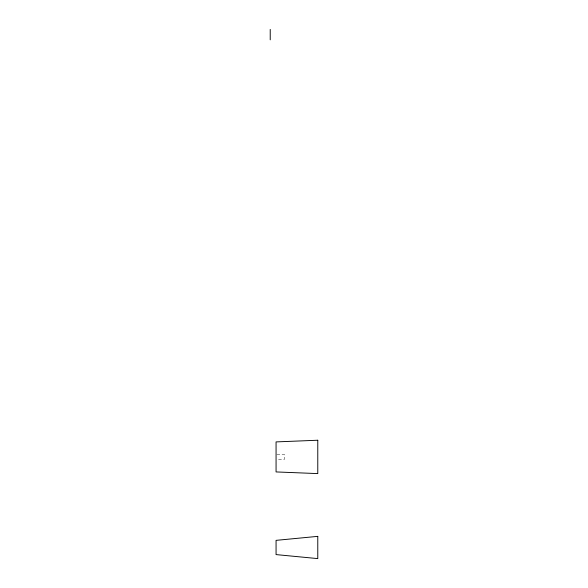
<?xml version="1.0" encoding="UTF-8"?>
<svg xmlns="http://www.w3.org/2000/svg" width="588" height="588" viewBox="0 0 588 588"><rect width="100%" height="100%" fill="white"/><g stroke="black" fill="none" stroke-linecap="round" stroke-linejoin="round"><path stroke-width="0.44" stroke-dasharray="2.94 2.21" d="M276.897 454.414L284.408 454.414L284.408 459.419L276.897 459.419"/><path stroke-width="0.88" d="M270.223 29.4L270.223 39.83M317.777 536.359L276.066 540.357L276.066 554.594L317.777 558.6L317.777 536.359M317.777 440.236L276.066 441.904L276.066 471.929L317.777 473.597L317.777 440.236"/></g></svg>
